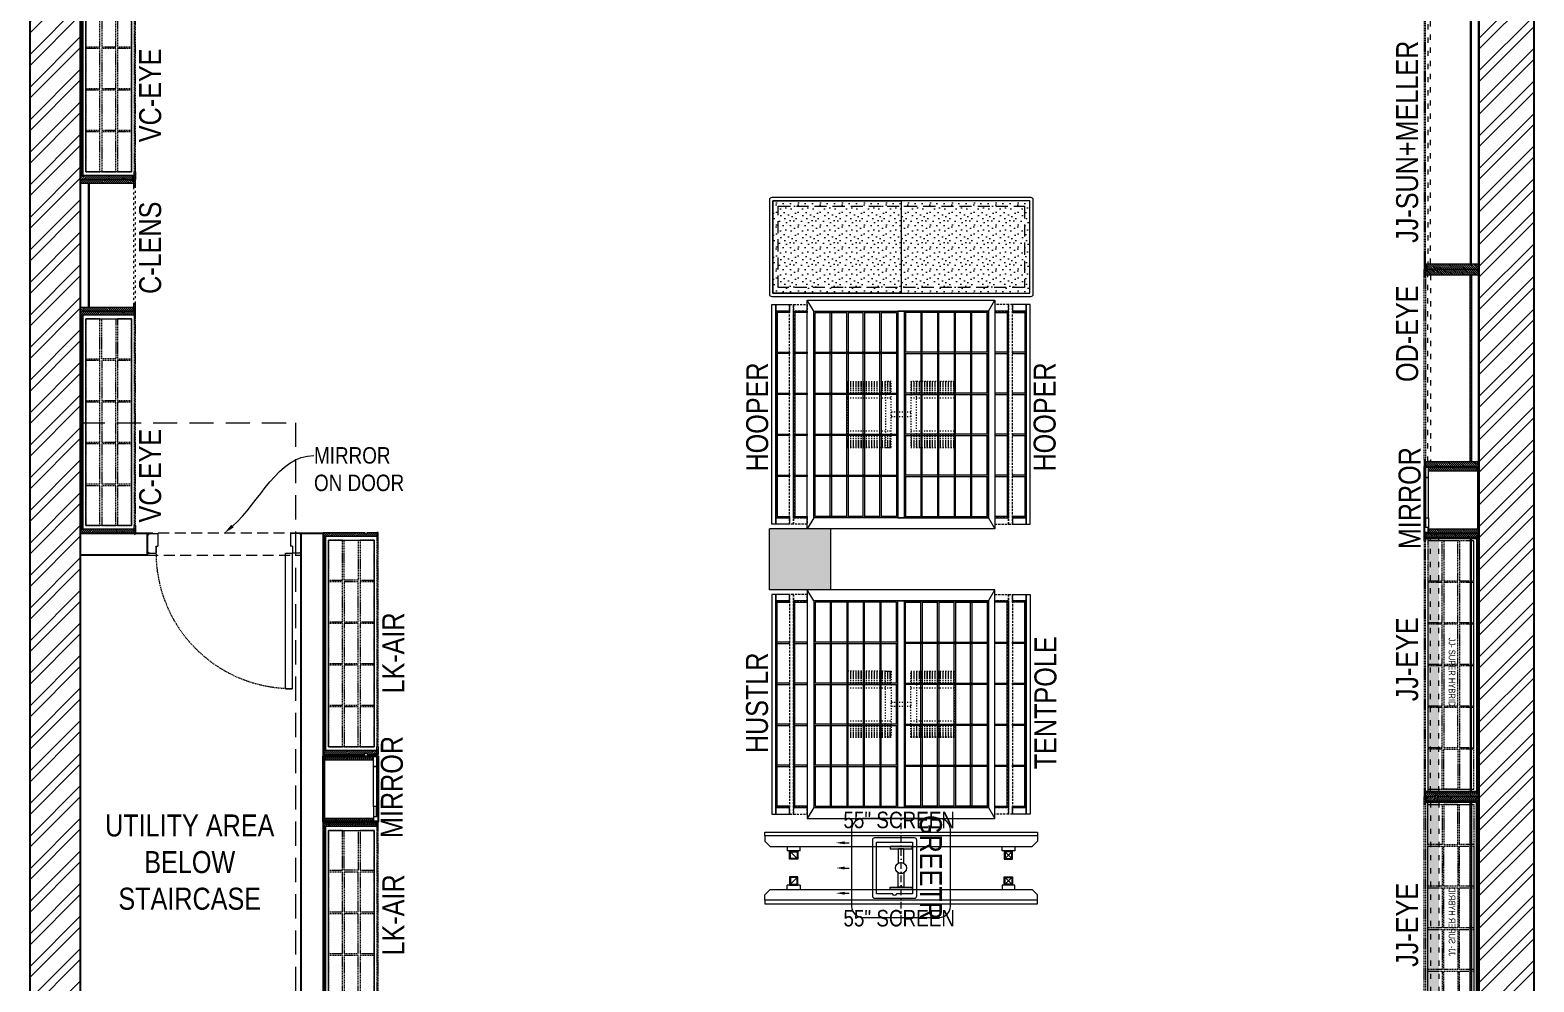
# Model space of a CAD drawing. Header units: millimetres. Extents: x 1837572 to 1844415, y 34323 to 47013.
# Drawn here: x 1837572 to 1844415, y 37049 to 41380 of the extents above; entities that cross this region are included whole.
import ezdxf
from ezdxf import colors
from ezdxf.entities.mleader import LeaderData, LeaderLine
from ezdxf.math import Vec2, Vec3

# ---------------------------------------------------------------- set-up
doc = ezdxf.new("R2010")
doc.units = ezdxf.units.MM
doc.header["$LTSCALE"] = 40
for name, pattern in [('a_p6_plan_L18$0$HIDDEN', [0.375, 0.25, -0.125]), ('ACAD_ISO03W100', [30, 12, -18]), ('DASHDOT2', [0.5, 0.25, -0.125, 0, -0.125]), ('HIDDEN2', [0.1875, 0.125, -0.0625])]:
    doc.linetypes.add(name, pattern=pattern)
for name, color, linetype, lineweight in [('A-COL', 243, 'Continuous', 9), ('beam', 90, 'Continuous', 9), ('column hatch', 5, 'Continuous', 0), ('HIDDEN LINE', 177, 'Continuous', 0), ('LENS-CURTAIN', 5, 'a_p6_plan_L18$0$HIDDEN', 9), ('LENS-DIM', 252, 'Continuous', 5), ('LENS-DOOR', 34, 'Continuous', 20), ('LENS-HATCH', 251, 'Continuous', 5), ('LENS-PARTITION', 21, 'Continuous', 25), ('LENS-TEXT', 31, 'Continuous', 5), ('LENS_TEXT', 31, 'Continuous', 5), ('LK-EQPMT', 3, 'Continuous', 18), ('LK-FF&E FLOOR', 1, 'Continuous', 9), ('LK-FF&E WALL', 1, 'Continuous', 9), ('LK-IT', 3, 'Continuous', 18), ('LN-ELEVATION-1', 81, 'Continuous', 13), ('LN-ELEVATION-2', 103, 'Continuous', 20), ('LN-ELEVATION-3', 125, 'a_p6_plan_L18$0$HIDDEN', 18), ('LN-ELEVATION-4', 145, 'Continuous', 13), ('LN-ELEVATION-5', 167, 'Continuous', 5), ('LN-HATCH', 251, 'Continuous', 0), ('PLANO-TXT', 252, 'Continuous', 5)]:
    doc.layers.add(name, color=color, linetype=linetype, lineweight=lineweight)
doc.layers.add('A-WALL', color=1, linetype='Continuous')
doc.styles.add('LK TXT', font='Gill Sans MT Condensed Regular.ttf')
doc.styles.get("Standard").update_dxf_attribs({"font": 'Gill Sans MT Condensed Regular.ttf', "height": 100})
pattern_1 = [(45, (4209746.0415, 1706864.74), (-4.4901280605, 4.4901280605), [])]
pattern_2 = [(45, (4210046.0415, 1706864.74), (-4.4901280605, 4.4901280605), [])]
pattern_3 = [(45, (7858558.917, 3503823.203), (-4.4901280605, 4.4901280605), [])]
pattern_4 = [(45, (3990327.2935, 1709214.6916), (-4.4901280605, 4.4901280605), [])]

# ---------------------------------------------------------------- blocks, each defined once
blk = doc.blocks.new('A$Cc8bc48d2')
at = {"layer": 'column hatch'}
h = blk.add_hatch(color=8, dxfattribs=at)
h.dxf.hatch_style = 1
h.paths.add_polyline_path([(-1586.1, -3694.7), (-1840.1, -3694.7), (-1840.1, -4213.7), (-1586.1, -4213.7)])
h.paths.add_polyline_path([(723.9, -24.7), (444.9, -24.7), (444.9, -303.7), (723.9, -303.7)])
h.paths.add_polyline_path([(622.9, 3973.3), (317.9, 3973.3), (317.9, 3668.3), (622.9, 3668.3)])
h.paths.add_polyline_path([(555.9, 7876.3), (289.9, 7876.3), (289.9, 7532.3), (555.9, 7532.3)])
h.paths.add_polyline_path([(-2269.1, 7876.3), (-2919.1, 7876.3), (-2919.1, 7416.3), (-2269.1, 7416.3)])
at = {"layer": 'LN-HATCH'}
h = blk.add_hatch(dxfattribs=at)
h.set_pattern_fill('ANSI32', color=256, scale=11, angle=180)
h.set_pattern_definition([(225, (-4564555.72, -36239.94), (74.087113, -74.087113), []), (225, (-4564605.11, -36239.94), (74.087113, -74.087113), [])])
h.paths.add_polyline_path([(289.9, 7876.3), (-2269.1, 7876.3), (-2269.1, 7646.3), (289.9, 7646.3)])
h.paths.add_polyline_path([(3923.9, 7876.3), (555.9, 7876.3), (555.9, 7646.3), (3673.9, 7646.3), (3673.9, -3944.7), (3723.9, -3944.7), (3723.9, -4213.7), (3923.9, -4213.7)])
h.paths.add_polyline_path([(-2689.1, 7416.3), (-2919.1, 7416.3), (-2919.1, -4213.7), (-2689.1, -4213.7)])
at = {"layer": 'A-COL'}
for p, q in [((444.9, -303.7), (444.9, -24.7)), ((723.9, -24.7), (444.9, -24.7)), ((723.9, -303.7), (723.9, -24.7)), ((723.9, -303.7), (444.9, -303.7))]:
    blk.add_line(p, q, dxfattribs=at)
at = {"layer": 'A-WALL'}
for p, q in [((-2919.1, -4213.7), (-2919.1, 7876.3)), ((3923.9, 7876.3), (3923.9, -4213.7)), ((3673.9, -3944.7), (3673.9, 7646.3)), ((3673.9, 7646.3), (3673.9, -3944.7)), ((-2689.1, -4213.7), (-2689.1, 7416.3))]:
    blk.add_line(p, q, dxfattribs=at)
at = {"layer": 'beam', "linetype": 'a_p6_plan_L18$0$HIDDEN', "lineweight": 5, "ltscale": 11}
blk.add_lwpolyline([(-2689.1, 457.3), (-1711.1, 457.3), (-1711.1, -3440.7), (-2689.1, -3440.7)], close=True, dxfattribs=at)
blk = doc.blocks.new('*U50')
at = {"layer": 'LENS-DOOR'}
for p, q in [((547488.6, 1778570.6), (547488.6, 1779188)), ((547517.7, 1779188), (547488.6, 1779188)), ((547517.7, 1779188), (547517.7, 1778570.6)), ((547447.3, 1778565.8), (547452.1, 1778565.8)), ((547447.3, 1778486.9), (547447.3, 1778565.8)), ((547452.1, 1778570.6), (547486.2, 1778570.6)), ((547452.1, 1778565.8), (547452.1, 1778570.6)), ((547486.2, 1778539), (547486.2, 1778570.6)), ((547517.7, 1778570.6), (547488.6, 1778570.6)), ((548142.4, 1778570.6), (548108.4, 1778570.6)), ((548108.4, 1778539), (548108.4, 1778570.6)), ((548142.4, 1778565.8), (548142.4, 1778570.6)), ((548147.3, 1778565.8), (548142.4, 1778565.8)), ((548147.3, 1778486.9), (548147.3, 1778565.8)), ((547486.2, 1778539), (547495.9, 1778539)), ((547495.9, 1778482.1), (547495.9, 1778539)), ((548098.7, 1778482.1), (548098.7, 1778539)), ((548108.4, 1778539), (548098.7, 1778539)), ((547447.3, 1778486.9), (547452.1, 1778486.9)), ((547452.1, 1778482.1), (547452.1, 1778486.9)), ((547452.1, 1778482.1), (547495.9, 1778482.1)), ((548142.4, 1778482.1), (548098.7, 1778482.1)), ((548142.4, 1778482.1), (548142.4, 1778486.9)), ((548147.3, 1778486.9), (548142.4, 1778486.9))]:
    blk.add_line(p, q, dxfattribs=at)
at = {"layer": 'LENS-DOOR', "color": 7, "linetype": 'HIDDEN2', "extrusion": (0, 0, -1)}
blk.add_ellipse((547488.6, 1778570.6), major_axis=(617.4, 0), ratio=1, start_param=-1.570791, end_param=0.051209, dxfattribs=at)
blk = doc.blocks.new('2 seater bench')
at = {"layer": 'LENS-HATCH', "lineweight": 0}
h = blk.add_hatch(dxfattribs=at)
h.set_pattern_fill('STIP1', color=177, scale=100, angle=270, pattern_type=2)
h.set_pattern_definition([(270, (6617251.08, -170421.61), (100, -2e-13), [0, -100]), (270, (6617235.08, -170433.61), (100, -2e-13), [0, -100]), (270, (6617211.08, -170428.61), (100, -2e-13), [0, -100]), (270, (6617188.08, -170463.61), (100, -2e-13), [0, -100]), (270, (6617224.08, -170460.61), (100, -2e-13), [0, -100]), (270, (6617248.08, -170487.61), (100, -2e-13), [0, -100]), (270, (6617255.08, -170452.61), (100, -2e-13), [0, -100]), (270, (6617214.08, -170494.61), (100, -2e-13), [0, -100]), (270, (6617182.08, -170489.61), (100, -2e-13), [0, -100]), (270, (6617167.08, -170415.61), (100, -2e-13), [0, -100]), (270, (6617187.08, -170433.61), (100, -2e-13), [0, -100]), (270, (6617168.08, -170447.61), (100, -2e-13), [0, -100]), (270, (6617232.08, -170508.61), (100, -2e-13), [0, -100]), (270, (6617207.08, -170476.61), (100, -2e-13), [0, -100]), (270, (6617240.08, -170468.61), (100, -2e-13), [0, -100]), (270, (6617231.08, -170485.61), (100, -2e-13), [0, -100]), (270, (6617204.08, -170449.61), (100, -2e-13), [0, -100]), (270, (6617258.08, -170477.61), (100, -2e-13), [0, -100]), (270, (6617199.08, -170508.61), (100, -2e-13), [0, -100]), (270, (6617169.08, -170505.61), (100, -2e-13), [0, -100])])
h.paths.add_polyline_path([(585, 210), (0, 210), (0, -210), (585, -210)])
h.paths.add_polyline_path([(0, 245), (0, -210)])
h.paths.add_polyline_path([(-585, 210), (0, 210), (0, -210), (-585, -210)])
at = {"layer": 'LN-ELEVATION-2', "ltscale": 0.5}
for points in [[(-585, 210), (0, 210), (0, -210), (-585, -210)], [(585, 210), (0, 210), (0, -210), (585, -210)]]:
    blk.add_lwpolyline(points, close=True, dxfattribs=at)
at = {"layer": 'LN-ELEVATION-5', "ltscale": 0.5}
blk.add_lwpolyline([(590, 225), (-590, 225, 0.414214), (-600, 215), (-600, -215, 0.414214), (-590, -225), (590, -225, 0.414214), (600, -215), (600, 215, 0.414214)], format="xyb", close=True, dxfattribs=at)
blk.add_lwpolyline([(585, 210), (-585, 210), (-585, -210), (585, -210)], close=True, dxfattribs=at)
at = {"layer": 'LN-ELEVATION-5', "linetype": 'HIDDEN2', "ltscale": 11}
blk.add_lwpolyline([(-560, 185), (560, 185), (560, -185), (-560, -185)], close=True, dxfattribs=at)
blk = doc.blocks.new('JJ 1200')
at = {"layer": 'LN-HATCH', "ltscale": 0.5}
h = blk.add_hatch(dxfattribs=at)
h.set_pattern_fill('ANSI31', color=256, scale=2)
h.set_pattern_definition([(45, (4097187.331, 1708800.267), (-4.4901280605, 4.4901280605), [])])
h.paths.add_polyline_path([(792.1, 220), (792.1, 30), (786.1, 30), (786.1, 20), (792.1, 20), (792.1, -24), (767.1, -24), (767.1, 220)])
h.paths.add_polyline_path([(-382.9, 180), (767.1, 180), (767.1, 186), (-382.9, 186)])
h.paths.add_polyline_path([(757.1, -24), (757.1, -30), (792.1, -30), (792.1, -24)])
h.paths.add_polyline_path([(-407.9, 220), (-407.9, 30), (-401.9, 30), (-401.9, 20), (-407.9, 20), (-407.9, -24), (-382.9, -24), (-382.9, 220)])
h.paths.add_polyline_path([(-372.9, -24), (-372.9, -30), (-407.9, -30), (-407.9, -24)])
at = {"layer": 'LN-ELEVATION-1', "ltscale": 0.5}
for points in [[(-407.9, 220), (-407.9, 30), (-401.9, 30), (-401.9, 20), (-407.9, 20), (-407.9, -24), (-382.9, -24), (-382.9, 220)], [(792.1, 220), (792.1, 30), (786.1, 30), (786.1, 20), (792.1, 20), (792.1, -24), (767.1, -24), (767.1, 220)], [(-382.9, 180), (767.1, 180), (767.1, 186), (-382.9, 186)], [(-372.9, -24), (-372.9, -30), (-407.9, -30), (-407.9, -24)], [(757.1, -24), (757.1, -30), (792.1, -30), (792.1, -24)]]:
    blk.add_lwpolyline(points, close=True, dxfattribs=at)
at = {"layer": 'LN-ELEVATION-3', "ltscale": 0.5}
for p, q in [((767.1, 220), (-382.9, 220)), ((757.1, -24), (-372.9, -24)), ((-372.9, -30), (757.1, -30))]:
    blk.add_line(p, q, dxfattribs=at)
at = {"layer": 'LN-ELEVATION-4', "linetype": 'ACAD_ISO03W100', "ltscale": 0.05}
blk.add_lwpolyline([(767.1, 0), (-382.9, 0), (-382.9, -12), (767.1, -12)], close=True, dxfattribs=at)
blk = doc.blocks.new('JJ SUPERHYBRID 1200')
at = {"layer": 'LN-ELEVATION-5'}
h = blk.add_hatch(color=177, dxfattribs=at)
h.dxf.hatch_style = 1
h.paths.add_polyline_path([(1182, 68), (32, 68), (32, 18), (1182, 18)])
at = {"layer": 'LN-HATCH', "ltscale": 0.5}
h = blk.add_hatch(dxfattribs=at)
h.set_pattern_fill('ANSI31', color=256, scale=2)
h.set_pattern_definition([(45, (4097602.2716, 1708830.267), (-4.4901280605, 4.4901280605), [])])
h.paths.add_polyline_path([(1207, 250), (1207, 60), (1201, 60), (1201, 50), (1207, 50), (1207, 6), (1182, 6), (1182, 250)])
h.paths.add_polyline_path([(32, 210), (1182, 210), (1182, 216), (32, 216)])
h.paths.add_polyline_path([(1172, 6), (1172, 0), (1207, 0), (1207, 6)])
h.paths.add_polyline_path([(7, 250), (7, 60), (13, 60), (13, 50), (7, 50), (7, 6), (32, 6), (32, 250)])
h.paths.add_polyline_path([(42, 6), (42, 0), (7, 0), (7, 6)])
at = {"layer": 'LN-ELEVATION-1', "ltscale": 0.5}
for points in [[(7, 250), (7, 60), (13, 60), (13, 50), (7, 50), (7, 6), (25, 6), (25, 250)], [(7, 250), (7, 60), (13, 60), (13, 50), (7, 50), (7, 6), (32, 6), (32, 250)], [(25, 238), (1189, 238), (1189, 244), (25, 244)], [(32, 210), (1182, 210), (1182, 216), (32, 216)], [(1207, 250), (1207, 60), (1201, 60), (1201, 50), (1207, 50), (1207, 6), (1182, 6), (1182, 250)], [(1207, 250), (1207, 60), (1201, 60), (1201, 50), (1207, 50), (1207, 6), (1189, 6), (1189, 250)], [(42, 6), (42, 0), (7, 0), (7, 6)], [(42, 6), (42, 0), (7, 0), (7, 6)], [(1172, 6), (1172, 0), (1207, 0), (1207, 6)], [(1172, 6), (1172, 0), (1207, 0), (1207, 6)]]:
    blk.add_lwpolyline(points, close=True, dxfattribs=at)
at = {"layer": 'LN-ELEVATION-3', "ltscale": 0.5}
for p, q in [((1189, 250), (25, 250)), ((1182, 250), (32, 250)), ((1172, 6), (42, 6)), ((1172, 6), (42, 6)), ((42, 0), (1172, 0)), ((42, 0), (1172, 0))]:
    blk.add_line(p, q, dxfattribs=at)
blk.add_lwpolyline([(1172, 226), (42, 226), (42, 18), (1172, 18)], close=True, dxfattribs=at)
at = {"layer": 'LN-ELEVATION-3', "ltscale": 0.5, "transparency": 33554526}
for points in [[(223.7, 226), (42, 226), (42, 162), (223.7, 162)], [(413.3, 226), (231.7, 226), (231.7, 162), (413.3, 162)], [(603, 226), (421.3, 226), (421.3, 162), (603, 162)], [(792.7, 226), (611, 226), (611, 162), (792.7, 162)], [(982.3, 226), (800.7, 226), (800.7, 162), (982.3, 162)], [(1172, 226), (990.3, 226), (990.3, 162), (1172, 162)], [(223.7, 154), (42, 154), (42, 90), (223.7, 90)], [(413.3, 154), (231.7, 154), (231.7, 90), (413.3, 90)], [(603, 154), (421.3, 154), (421.3, 90), (603, 90)], [(792.7, 154), (611, 154), (611, 90), (792.7, 90)], [(982.3, 154), (800.7, 154), (800.7, 90), (982.3, 90)], [(1172, 90), (990.3, 90), (990.3, 154), (1172, 154)], [(223.7, 82), (42, 82), (42, 18), (223.7, 18)], [(413.3, 82), (231.7, 82), (231.7, 18), (413.3, 18)], [(603, 82), (421.3, 82), (421.3, 18), (603, 18)], [(792.7, 82), (611, 82), (611, 18), (792.7, 18)], [(982.3, 82), (800.7, 82), (800.7, 18), (982.3, 18)], [(1172, 82), (990.3, 82), (990.3, 18), (1172, 18)]]:
    blk.add_lwpolyline(points, close=True, dxfattribs=at)
at = {"layer": 'LN-ELEVATION-4', "linetype": 'ACAD_ISO03W100', "ltscale": 0.05}
for points in [[(1182, 68), (32, 68), (32, 18), (1182, 18)], [(1182, 30), (32, 30), (32, 18), (1182, 18)]]:
    blk.add_lwpolyline(points, close=True, dxfattribs=at)
at = {"layer": 'LK-FF&E WALL', "ltscale": 0.5, "insert": (482.5, 142.3), "char_height": 30, "attachment_point": 1}
blk.add_mtext_dynamic_manual_height_columns('\\pt120;JJ- SUPER HYBRID', width=526.835, gutter_width=500, heights=[0], dxfattribs=at)
blk = doc.blocks.new('MIRROR')
at = {"layer": 'LN-HATCH', "ltscale": 0.5}
h = blk.add_hatch(dxfattribs=at)
h.set_pattern_fill('ANSI31', color=256, scale=2)
h.set_pattern_definition([(45, (4060433.7416, 1708720.787), (-4.4901280605, 4.4901280605), [])])
h.paths.add_polyline_path([(212.9, 101.3), (230.9, 101.3), (230.9, -127.7), (212.9, -127.7)])
h.paths.add_polyline_path([(230.9, 95.3), (494.9, 95.3), (494.9, 101.3), (230.9, 101.3)])
h.paths.add_polyline_path([(512.9, 101.3), (494.9, 101.3), (494.9, -127.7), (512.9, -127.7)])
at = {"layer": 'Defpoints'}
blk.add_lwpolyline([(512.9, 101.3), (212.9, 101.3), (212.9, -148.7), (512.9, -148.7)], close=True, dxfattribs=at)
at = {"layer": 'LN-ELEVATION-1'}
for points in [[(212.9, 101.3), (230.9, 101.3), (230.9, -127.7), (212.9, -127.7)], [(230.9, 95.3), (494.9, 95.3), (494.9, 101.3), (230.9, 101.3)], [(512.9, 101.3), (494.9, 101.3), (494.9, -127.7), (512.9, -127.7)], [(259.9, -141.7), (259.9, -127.7), (214.9, -127.7), (214.9, -148.7), (223.9, -148.7), (223.9, -147.2), (216.4, -147.2), (216.4, -141.7)], [(442.9, -141.7), (442.9, -127.7), (487.9, -127.7), (487.9, -148.7), (478.9, -148.7), (478.9, -147.2), (486.4, -147.2), (486.4, -141.7)], [(504.9, -148.7), (504.9, -147.2), (509.4, -147.2), (509.4, -129.2), (487.9, -129.2), (487.9, -127.7), (510.9, -127.7), (510.9, -148.7)]]:
    blk.add_lwpolyline(points, close=True, dxfattribs=at)
at = {"layer": 'LN-ELEVATION-2'}
blk.add_lwpolyline([(259.9, -141.7), (442.9, -141.7), (442.9, -127.7), (259.9, -127.7)], close=True, dxfattribs=at)
at = {"layer": 'LN-ELEVATION-2', "color": 4, "lineweight": 0}
blk.add_lwpolyline([(216.4, -141.7), (486.4, -141.7), (486.4, -147.2), (216.4, -147.2)], close=True, dxfattribs=at)
at = {"layer": 'LN-ELEVATION-4', "ltscale": 0.5}
blk.add_line((478.9, -148.7), (223.9, -148.7), dxfattribs=at)
blk = doc.blocks.new('Euro center Mirror + IPAD')
at = {"layer": 'LN-ELEVATION-4', "linetype": 'ACAD_ISO03W100', "ltscale": 0.01}
blk.add_lwpolyline([(0, 47.3), (0, -41.5), (-20, -41.5), (-20, 47.3)], close=True, dxfattribs=at)
at = {"layer": 'LN-ELEVATION-5', "linetype": 'ACAD_ISO03W100', "ltscale": 0.01}
for p, q in [((-159.9, 246.9), (-159.9, 47.3)), ((-159.7, 246.9), (-159.7, 47.3)), ((-159.4, 246.9), (-159.4, 47.3)), ((-159, 246.9), (-159, 47.3)), ((-158.5, 246.9), (-158.5, 47.3)), ((-157.9, 246.9), (-157.9, 47.3)), ((-157.1, 246.9), (-157.1, 47.3)), ((-156.1, 246.9), (-156.1, 47.3)), ((-154.1, 246.9), (-154.1, 47.3)), ((-151.1, 246.9), (-151.1, 47.3)), ((-146.1, 246.9), (-146.1, 47.3)), ((-141.1, 246.9), (-141.1, 47.3)), ((-135.1, 246.9), (-135.1, 47.3)), ((-128.1, 246.9), (-128.1, 47.3)), ((-120.1, 246.9), (-120.1, 47.3)), ((-111.1, 246.9), (-111.1, 47.3)), ((-102.1, 246.9), (-102.1, 47.3)), ((-85, 246.9), (-85, 47.3)), ((65, 246.9), (65, 47.3)), ((82.1, 246.9), (82.1, 47.3)), ((91.1, 246.9), (91.1, 47.3)), ((100.1, 246.9), (100.1, 47.3)), ((108.1, 246.9), (108.1, 47.3)), ((115.1, 246.9), (115.1, 47.3)), ((121.1, 246.9), (121.1, 47.3)), ((126.1, 246.9), (126.1, 47.3)), ((131.1, 246.9), (131.1, 47.3)), ((134.1, 246.9), (134.1, 47.3)), ((136.1, 246.9), (136.1, 47.3)), ((137.1, 246.9), (137.1, 47.3)), ((137.9, 246.9), (137.9, 47.3)), ((138.5, 246.9), (138.5, 47.3)), ((139, 246.9), (139, 47.3)), ((139.4, 246.9), (139.4, 47.3)), ((139.7, 246.9), (139.7, 47.3)), ((139.9, 246.9), (139.9, 47.3)), ((-159.9, -41.5), (-159.9, -241.1)), ((-159.7, -41.5), (-159.7, -241.1)), ((-159.4, -41.5), (-159.4, -241.1)), ((-159, -41.5), (-159, -241.1)), ((-158.5, -41.5), (-158.5, -241.1)), ((-157.9, -41.5), (-157.9, -241.1)), ((-157.1, -41.5), (-157.1, -241.1)), ((-156.1, -41.5), (-156.1, -241.1)), ((-154.1, -41.5), (-154.1, -241.1)), ((-151.1, -41.5), (-151.1, -241.1)), ((-146.1, -41.5), (-146.1, -241.1)), ((-141.1, -41.5), (-141.1, -241.1)), ((-135.1, -41.5), (-135.1, -241.1)), ((-128.1, -41.5), (-128.1, -241.1)), ((-120.1, -41.5), (-120.1, -241.1)), ((-111.1, -41.5), (-111.1, -241.1)), ((-102.1, -41.5), (-102.1, -241.1)), ((-85, -41.5), (-85, -241.1)), ((65, -41.5), (65, -241.1)), ((82.1, -41.5), (82.1, -241.1)), ((91.1, -41.5), (91.1, -241.1)), ((100.1, -41.5), (100.1, -241.1)), ((108.1, -41.5), (108.1, -241.1)), ((115.1, -41.5), (115.1, -241.1)), ((121.1, -41.5), (121.1, -241.1)), ((126.1, -41.5), (126.1, -241.1)), ((131.1, -41.5), (131.1, -241.1)), ((134.1, -41.5), (134.1, -241.1)), ((136.1, -41.5), (136.1, -241.1)), ((137.1, -41.5), (137.1, -241.1)), ((137.9, -41.5), (137.9, -241.1)), ((138.5, -41.5), (138.5, -241.1)), ((139, -41.5), (139, -241.1)), ((139.4, -41.5), (139.4, -241.1)), ((139.7, -41.5), (139.7, -241.1)), ((139.9, -41.5), (139.9, -241.1))]:
    blk.add_line(p, q, dxfattribs=at)
for points in [[(140, 73), (140, 246.9), (-160, 246.9), (-160, 73)], [(140, -67.1), (140, -241.1), (-160, -241.1), (-160, -67.1)]]:
    blk.add_lwpolyline(points, dxfattribs=at)
for points in [[(140, 73), (140, 47.3), (-160, 47.3), (-160, 73)], [(140, -41.5), (140, -67.1), (-160, -67.1), (-160, -41.5)]]:
    blk.add_lwpolyline(points, close=True, dxfattribs=at)
blk = doc.blocks.new('EURO 1040 x 1175')
at = {"layer": 'LN-ELEVATION-1'}
for points in [[(-470, -327.4), (470, -327.4), (470, 467.6), (-470, 467.6)], [(-470, 85.1), (470, 85.1), (470, 467.6), (-470, 467.6)], [(-283.2, 85.1), (-277.2, 85.1), (-277.2, 467.6), (-283.2, 467.6)], [(-96.4, 85.1), (-90.4, 85.1), (-90.4, 467.6), (-96.4, 467.6)], [(90.4, 85.1), (96.4, 85.1), (96.4, 467.6), (90.4, 467.6)], [(277.2, 85.1), (283.2, 85.1), (283.2, 467.6), (277.2, 467.6)], [(-470, 386.6), (-283.2, 386.6), (-283.2, 392.6), (-470, 392.6)], [(-277.2, 386.6), (-96.4, 386.6), (-96.4, 392.6), (-277.2, 392.6)], [(-90.4, 386.6), (90.4, 386.6), (90.4, 392.6), (-90.4, 392.6)], [(96.4, 386.6), (277.2, 386.6), (277.2, 392.6), (96.4, 392.6)], [(283.2, 386.6), (470, 386.6), (470, 392.6), (283.2, 392.6)], [(-470, 311.2), (-283.2, 311.2), (-283.2, 317.2), (-470, 317.2)], [(-277.2, 311.2), (-96.4, 311.2), (-96.4, 317.2), (-277.2, 317.2)], [(-90.4, 311.2), (90.4, 311.2), (90.4, 317.2), (-90.4, 317.2)], [(96.4, 311.2), (277.2, 311.2), (277.2, 317.2), (96.4, 317.2)], [(283.2, 311.2), (470, 311.2), (470, 317.2), (283.2, 317.2)], [(-470, 235.8), (-283.2, 235.8), (-283.2, 241.8), (-470, 241.8)], [(-277.2, 235.8), (-96.4, 235.8), (-96.4, 241.8), (-277.2, 241.8)], [(-90.4, 235.8), (90.4, 235.8), (90.4, 241.8), (-90.4, 241.8)], [(96.4, 235.8), (277.2, 235.8), (277.2, 241.8), (96.4, 241.8)], [(283.2, 235.8), (470, 235.8), (470, 241.8), (283.2, 241.8)], [(-470, 160.4), (-283.2, 160.4), (-283.2, 166.4), (-470, 166.4)], [(-277.2, 160.4), (-96.4, 160.4), (-96.4, 166.4), (-277.2, 166.4)], [(-90.4, 160.4), (90.4, 160.4), (90.4, 166.4), (-90.4, 166.4)], [(96.4, 160.4), (277.2, 160.4), (277.2, 166.4), (96.4, 166.4)], [(283.2, 160.4), (470, 160.4), (470, 166.4), (283.2, 166.4)], [(-470, 85.1), (470, 85.1), (470, 55.1), (-470, 55.1)], [(-470, 55.1), (470, 55.1), (470, -327.4), (-470, -327.4)], [(-283.2, 55.1), (-277.2, 55.1), (-277.2, -327.4), (-283.2, -327.4)], [(-96.4, 55.1), (-90.4, 55.1), (-90.4, -327.4), (-96.4, -327.4)], [(90.4, 55.1), (96.4, 55.1), (96.4, -327.4), (90.4, -327.4)], [(277.2, 55.1), (283.2, 55.1), (283.2, -327.4), (277.2, -327.4)], [(-470, -20.3), (-283.2, -20.3), (-283.2, -26.3), (-470, -26.3)], [(-277.2, -20.3), (-96.4, -20.3), (-96.4, -26.3), (-277.2, -26.3)], [(-90.4, -20.3), (90.4, -20.3), (90.4, -26.3), (-90.4, -26.3)], [(96.4, -20.3), (277.2, -20.3), (277.2, -26.3), (96.4, -26.3)], [(283.2, -20.3), (470, -20.3), (470, -26.3), (283.2, -26.3)], [(-470, -95.7), (-283.2, -95.7), (-283.2, -101.7), (-470, -101.7)], [(-277.2, -95.7), (-96.4, -95.7), (-96.4, -101.7), (-277.2, -101.7)], [(-90.4, -95.7), (90.4, -95.7), (90.4, -101.7), (-90.4, -101.7)], [(96.4, -95.7), (277.2, -95.7), (277.2, -101.7), (96.4, -101.7)], [(283.2, -95.7), (470, -95.7), (470, -101.7), (283.2, -101.7)], [(-470, -171.1), (-283.2, -171.1), (-283.2, -177.1), (-470, -177.1)], [(-277.2, -171.1), (-96.4, -171.1), (-96.4, -177.1), (-277.2, -177.1)], [(-90.4, -171.1), (90.4, -171.1), (90.4, -177.1), (-90.4, -177.1)], [(96.4, -171.1), (277.2, -171.1), (277.2, -177.1), (96.4, -177.1)], [(283.2, -171.1), (470, -171.1), (470, -177.1), (283.2, -177.1)], [(-470, -246.4), (-283.2, -246.4), (-283.2, -252.4), (-470, -252.4)], [(-277.2, -246.4), (-96.4, -246.4), (-96.4, -252.4), (-277.2, -252.4)], [(-90.4, -246.4), (90.4, -246.4), (90.4, -252.4), (-90.4, -252.4)], [(96.4, -246.4), (277.2, -246.4), (277.2, -252.4), (96.4, -252.4)], [(283.2, -246.4), (470, -246.4), (470, -252.4), (283.2, -252.4)]]:
    blk.add_lwpolyline(points, close=True, dxfattribs=at)
for points in [[(-283.2, 461.6), (-464, 461.6), (-464, 317.2)], [(-96.4, 461.6), (-277.2, 461.6)], [(90.4, 461.6), (-90.4, 461.6)], [(277.2, 461.6), (96.4, 461.6)], [(464, 317.2), (464, 461.6), (283.2, 461.6)], [(-464, 311.2), (-464, 241.8)], [(464, 241.8), (464, 311.2)], [(-464, 235.8), (-464, 166.4)], [(464, 166.4), (464, 235.8)], [(-464, 160.4), (-464, 91.1), (-283.2, 91.1)], [(283.2, 91.1), (464, 91.1), (464, 160.4)], [(-277.2, 91.1), (-96.4, 91.1)], [(-90.4, 91.1), (90.4, 91.1)], [(96.4, 91.1), (277.2, 91.1)], [(-464, -20.3), (-464, 49.1), (-283.2, 49.1)], [(-277.2, 49.1), (-96.4, 49.1)], [(-90.4, 49.1), (90.4, 49.1)], [(96.4, 49.1), (277.2, 49.1)], [(283.2, 49.1), (464, 49.1), (464, -20.3)], [(-464, -95.7), (-464, -26.3)], [(464, -26.3), (464, -95.7)], [(-464, -171.1), (-464, -101.7)], [(464, -101.7), (464, -171.1)], [(-283.2, -321.4), (-464, -321.4), (-464, -177.1)], [(464, -177.1), (464, -321.4), (283.2, -321.4)], [(-96.4, -321.4), (-277.2, -321.4)], [(90.4, -321.4), (-90.4, -321.4)], [(277.2, -321.4), (96.4, -321.4)]]:
    blk.add_lwpolyline(points, dxfattribs=at)
at = {"layer": 'LN-ELEVATION-2'}
blk.add_lwpolyline([(-520, -357.4), (520, -357.4), (520, 497.6), (-520, 497.6)], close=True, dxfattribs=at)
for points in [[(-470, 467.6), (-520, 497.6)], [(470, 467.6), (520, 497.6)], [(-470, -327.4), (-520, -357.4)], [(470, -327.4), (520, -357.4)]]:
    blk.add_lwpolyline(points, dxfattribs=at)
at = {"layer": 'LN-ELEVATION-3'}
for points in [[(-500, 559.6), (500, 559.6), (500, 577.6), (-500, 577.6)], [(-500, 497.6), (-470, 497.6), (-470, 559.6), (-500, 559.6)], [(470, 497.6), (500, 497.6), (500, 559.6), (470, 559.6)], [(-500, -357.4), (-470, -357.4), (-470, -419.4), (-500, -419.4)], [(470, -357.4), (500, -357.4), (500, -419.4), (470, -419.4)], [(-500, -419.4), (500, -419.4), (500, -437.4), (-500, -437.4)]]:
    blk.add_lwpolyline(points, close=True, dxfattribs=at)
at = {"layer": 'LN-ELEVATION-4'}
for points in [[(-500, 639.6), (500, 639.6), (500, 657.6), (-500, 657.6)], [(-500, 577.6), (-470, 577.6), (-470, 639.6), (-500, 639.6)], [(470, 577.6), (500, 577.6), (500, 639.6), (470, 639.6)], [(-470, 497.6), (-464, 497.6), (-464, 559.6), (-470, 559.6)], [(-464, 553.6), (-283.2, 553.6), (-283.2, 559.6), (-464, 559.6)], [(-283.2, 497.6), (-277.2, 497.6), (-277.2, 559.6), (-283.2, 559.6)], [(-277.2, 553.6), (-96.4, 553.6), (-96.4, 559.6), (-277.2, 559.6)], [(-96.4, 497.6), (-90.4, 497.6), (-90.4, 559.6), (-96.4, 559.6)], [(-90.4, 553.6), (90.4, 553.6), (90.4, 559.6), (-90.4, 559.6)], [(90.4, 497.6), (96.4, 497.6), (96.4, 559.6), (90.4, 559.6)], [(96.4, 553.6), (277.2, 553.6), (277.2, 559.6), (96.4, 559.6)], [(277.2, 497.6), (283.2, 497.6), (283.2, 559.6), (277.2, 559.6)], [(283.2, 553.6), (464, 553.6), (464, 559.6), (283.2, 559.6)], [(464, 497.6), (470, 497.6), (470, 559.6), (464, 559.6)], [(-470, -357.4), (-464, -357.4), (-464, -419.4), (-470, -419.4)], [(-283.2, -357.4), (-277.2, -357.4), (-277.2, -419.4), (-283.2, -419.4)], [(-96.4, -357.4), (-90.4, -357.4), (-90.4, -419.4), (-96.4, -419.4)], [(90.4, -357.4), (96.4, -357.4), (96.4, -419.4), (90.4, -419.4)], [(277.2, -357.4), (283.2, -357.4), (283.2, -419.4), (277.2, -419.4)], [(464, -357.4), (470, -357.4), (470, -419.4), (464, -419.4)], [(-500, -437.4), (-470, -437.4), (-470, -499.4), (-500, -499.4)], [(-464, -413.4), (-283.2, -413.4), (-283.2, -419.4), (-464, -419.4)], [(-277.2, -413.4), (-96.4, -413.4), (-96.4, -419.4), (-277.2, -419.4)], [(-90.4, -413.4), (90.4, -413.4), (90.4, -419.4), (-90.4, -419.4)], [(96.4, -413.4), (277.2, -413.4), (277.2, -419.4), (96.4, -419.4)], [(283.2, -413.4), (464, -413.4), (464, -419.4), (283.2, -419.4)], [(470, -437.4), (500, -437.4), (500, -499.4), (470, -499.4)], [(-500, -499.4), (500, -499.4), (500, -517.4), (-500, -517.4)]]:
    blk.add_lwpolyline(points, close=True, dxfattribs=at)
at = {"layer": 'LN-ELEVATION-5'}
for points in [[(-470, 577.6), (-464, 577.6), (-464, 639.6), (-470, 639.6)], [(-464, 633.6), (-283.2, 633.6), (-283.2, 639.6), (-464, 639.6)], [(-283.2, 577.6), (-277.2, 577.6), (-277.2, 639.6), (-283.2, 639.6)], [(-277.2, 633.6), (-96.4, 633.6), (-96.4, 639.6), (-277.2, 639.6)], [(-96.4, 577.6), (-90.4, 577.6), (-90.4, 639.6), (-96.4, 639.6)], [(-90.4, 633.6), (90.4, 633.6), (90.4, 639.6), (-90.4, 639.6)], [(90.4, 577.6), (96.4, 577.6), (96.4, 639.6), (90.4, 639.6)], [(96.4, 633.6), (277.2, 633.6), (277.2, 639.6), (96.4, 639.6)], [(277.2, 577.6), (283.2, 577.6), (283.2, 639.6), (277.2, 639.6)], [(283.2, 633.6), (464, 633.6), (464, 639.6), (283.2, 639.6)], [(464, 577.6), (470, 577.6), (470, 639.6), (464, 639.6)], [(-470, -437.4), (-464, -437.4), (-464, -499.4), (-470, -499.4)], [(-283.2, -437.4), (-277.2, -437.4), (-277.2, -499.4), (-283.2, -499.4)], [(-96.4, -437.4), (-90.4, -437.4), (-90.4, -499.4), (-96.4, -499.4)], [(90.4, -437.4), (96.4, -437.4), (96.4, -499.4), (90.4, -499.4)], [(277.2, -437.4), (283.2, -437.4), (283.2, -499.4), (277.2, -499.4)], [(464, -437.4), (470, -437.4), (470, -499.4), (464, -499.4)], [(-464, -493.4), (-283.2, -493.4), (-283.2, -499.4), (-464, -499.4)], [(-277.2, -493.4), (-96.4, -493.4), (-96.4, -499.4), (-277.2, -499.4)], [(-90.4, -493.4), (90.4, -493.4), (90.4, -499.4), (-90.4, -499.4)], [(96.4, -493.4), (277.2, -493.4), (277.2, -499.4), (96.4, -499.4)], [(283.2, -493.4), (464, -493.4), (464, -499.4), (283.2, -499.4)]]:
    blk.add_lwpolyline(points, close=True, dxfattribs=at)
at = {"layer": 'LENS-DIM'}
blk.add_blockref('Euro center Mirror + IPAD', (10, 67.1), dxfattribs=at)
blk = doc.blocks.new('GREETR 450x450')
at = {"layer": 'LN-ELEVATION-1', "linetype": 'ByBlock', "lineweight": -2}
for p, q in [((481.3, 339.7), (461, 339.7)), ((481.3, 225), (461, 225)), ((481.3, 110.3), (461, 110.3))]:
    blk.add_line(p, q, dxfattribs=at)
at = {"layer": 'LN-ELEVATION-1'}
for points in [[(355.5, 98.3), (355.5, 352.3, 0.414214), (345.5, 362.3), (163.5, 362.3, 0.414214), (153.5, 352.3), (153.5, 98.3, 0.414214), (163.5, 88.3), (345.5, 88.3, 0.414214)], [(264, 342.8), (336.5, 342.8), (336.5, 107.8), (172.5, 107.8), (172.5, 342.8), (245, 342.8, 0.327538), (246.9, 344.2, -0.733799), (262.1, 344.2, 0.327538)]]:
    blk.add_lwpolyline(points, format="xyb", close=True, dxfattribs=at)
at = {"layer": 'LN-ELEVATION-1', "linetype": 'ByBlock', "lineweight": -2}
for points in [[(481.3, 346.4), (481.3, 333.1), (521.3, 339.7)], [(481.3, 231.7), (481.3, 218.3), (521.3, 225)], [(481.3, 116.9), (481.3, 103.6), (521.3, 110.3)]]:
    blk.add_solid(points, dxfattribs=at)
at = {"layer": 'LN-ELEVATION-2'}
blk.add_lwpolyline([(50, 0), (400, 0, 0.414214), (450, 50), (450, 400, 0.414214), (400, 450), (50, 450, 0.414214), (0, 400), (0, 50, 0.414214)], format="xyb", close=True, dxfattribs=at)
blk = doc.blocks.new('55INCH')
at = {"layer": 'LK-EQPMT', "ltscale": 12}
for p, q in [((2111558.8, 1135690.5), (2111583.2, 1135690.5)), ((2111583.2, 1135690.5), (2111607.7, 1135666)), ((2111607.7, 1134473.9), (2111607.7, 1135666)), ((2111607.7, 1135587.9), (2111627.2, 1135587.9)), ((2111627.2, 1135529.3), (2111607.7, 1135529.3)), ((2111627.2, 1135587.9), (2111627.2, 1135529.3)), ((2111627.2, 1134610.6), (2111607.7, 1134610.6)), ((2111627.2, 1134610.6), (2111627.2, 1134552)), ((2111607.7, 1134552), (2111627.2, 1134552)), ((2111558.8, 1134449.5), (2111583.2, 1134449.5)), ((2111583.2, 1134449.5), (2111607.7, 1134473.9))]:
    blk.add_line(p, q, dxfattribs=at)
at = {"layer": 'LK-EQPMT'}
for p, q in [((2111661.6, 1135543.3), (2111631, 1135573.9)), ((2111661.6, 1135573.9), (2111631, 1135543.3)), ((2111661.6, 1134597.1), (2111631, 1134566.5))]:
    blk.add_line(p, q, dxfattribs=at)
at = {"layer": 'LK-EQPMT', "ltscale": 12}
blk.add_lwpolyline([(2111542.6, 1135690.5), (2111558.8, 1135690.5), (2111558.8, 1134449.5), (2111542.6, 1134449.5)], close=True, dxfattribs=at)
at = {"layer": 'LK-EQPMT'}
for points in [[(2111627.2, 1135577.7), (2111627.2, 1135539.5), (2111665.4, 1135539.5), (2111665.4, 1135577.7)], [(2111631, 1135573.9), (2111631, 1135543.3), (2111661.6, 1135543.3), (2111661.6, 1135573.9)], [(2111627.2, 1134562.7), (2111627.2, 1134600.9), (2111665.4, 1134600.9), (2111665.4, 1134562.7)], [(2111631, 1134566.5), (2111631, 1134597.1), (2111661.6, 1134597.1), (2111661.6, 1134566.5)]]:
    blk.add_lwpolyline(points, close=True, dxfattribs=at)
blk = doc.blocks.new('CLENS 900')
at = {"layer": 'LN-HATCH', "ltscale": 0.5}
h = blk.add_hatch(dxfattribs=at)
h.set_pattern_fill('ANSI31', color=256, scale=50)
h.set_pattern_definition([(45, (911.795, 250), (-4.419417, 4.419417), [])])
h.paths.add_polyline_path([(0, 250), (0, 60), (6, 60), (6, 50), (0, 50), (0, 6), (25, 6), (25, 250)])
h = blk.add_hatch(dxfattribs=at)
h.set_pattern_fill('ANSI31', color=256, scale=2)
h.set_pattern_definition(pattern_2)
h.paths.add_polyline_path([(875, 210), (25, 210), (25, 216), (875, 216)])
h = blk.add_hatch(dxfattribs=at)
h.set_pattern_fill('ANSI31', color=256, scale=2)
h.set_pattern_definition(pattern_1)
h.paths.add_polyline_path([(900, 250), (900, 60), (894, 60), (894, 50), (900, 50), (900, 6), (875, 6), (875, 250)])
h = blk.add_hatch(dxfattribs=at)
h.set_pattern_fill('ANSI31', color=256, scale=2)
h.set_pattern_definition(pattern_2)
h.paths.add_polyline_path([(35, 6), (35, 0), (0, 0), (0, 6)])
h = blk.add_hatch(dxfattribs=at)
h.set_pattern_fill('ANSI31', color=256, scale=2)
h.set_pattern_definition(pattern_1)
h.paths.add_polyline_path([(865, 6), (865, 0), (900, 0), (900, 6)])
at = {"layer": 'LN-ELEVATION-1', "ltscale": 0.5}
for points in [[(0, 250), (0, 60), (6, 60), (6, 50), (0, 50), (0, 6), (25, 6), (25, 250)], [(875, 210), (25, 210), (25, 216), (875, 216)], [(900, 250), (900, 60), (894, 60), (894, 50), (900, 50), (900, 6), (875, 6), (875, 250)], [(35, 6), (35, 0), (0, 0), (0, 6)], [(865, 6), (865, 0), (900, 0), (900, 6)]]:
    blk.add_lwpolyline(points, close=True, dxfattribs=at)
at = {"layer": 'LN-ELEVATION-3', "ltscale": 0.5}
for p, q in [((25, 250), (875, 250)), ((35, 6), (865, 6)), ((865, 0), (35, 0))]:
    blk.add_line(p, q, dxfattribs=at)
at = {"layer": 'LN-ELEVATION-4', "linetype": 'ACAD_ISO03W100', "ltscale": 0.05}
blk.add_lwpolyline([(25, 30), (875, 30), (875, 18), (25, 18)], close=True, dxfattribs=at)
blk = doc.blocks.new('VC 1010')
at = {"layer": 'LN-HATCH', "ltscale": 0.5}
h = blk.add_hatch(dxfattribs=at)
h.set_pattern_fill('ANSI31', color=256, scale=2)
h.set_pattern_definition([(45, (3761554.586, 1795022.936), (-4.490128061, 4.490128061), [])])
h.paths.add_polyline_path([(-505.2, 24), (-505.2, -166), (-499.2, -166), (-499.2, -176), (-505.2, -176), (-505.2, -220), (-487.2, -220), (-487.2, 24)])
h = blk.add_hatch(dxfattribs=at)
h.set_pattern_fill('ANSI31', color=256, scale=2)
h.set_pattern_definition(pattern_3)
h.paths.add_polyline_path([(504.8, 24), (504.8, -166), (498.8, -166), (498.8, -176), (504.8, -176), (504.8, -220), (486.8, -220), (486.8, 24)])
h = blk.add_hatch(dxfattribs=at)
h.set_pattern_fill('ANSI31', color=256, scale=2)
h.set_pattern_definition([(45, (7858741.917, 3503823.203), (-4.4901280605, 4.4901280605), [])])
h.paths.add_polyline_path([(-470.2, -220), (-470.2, -226), (-505.2, -226), (-505.2, -220)])
h = blk.add_hatch(dxfattribs=at)
h.set_pattern_fill('ANSI31', color=256, scale=2)
h.set_pattern_definition(pattern_3)
h.paths.add_polyline_path([(476.8, -220), (476.8, -226), (511.8, -226), (511.8, -220)])
at = {"layer": 'LN-ELEVATION-1', "ltscale": 0.5}
for points in [[(-505.2, 24), (-505.2, -166), (-499.2, -166), (-499.2, -176), (-505.2, -176), (-505.2, -220), (-487.2, -220), (-487.2, 24)], [(486.8, 12), (-487.2, 12), (-487.2, 18), (486.8, 18)], [(504.8, 24), (504.8, -166), (498.8, -166), (498.8, -176), (504.8, -176), (504.8, -220), (486.8, -220), (486.8, 24)], [(-470.2, -220), (-470.2, -226), (-505.2, -226), (-505.2, -220)], [(469.8, -220), (469.8, -226), (504.8, -226), (504.8, -220)]]:
    blk.add_lwpolyline(points, close=True, dxfattribs=at)
at = {"layer": 'LN-ELEVATION-2', "ltscale": 0.5}
blk.add_lwpolyline([(470.2, 0), (-470.2, 0), (-470.2, -208), (470.2, -208)], close=True, dxfattribs=at)
at = {"layer": 'LN-ELEVATION-3', "ltscale": 0.5}
for p, q in [((-487.2, 24), (486.8, 24)), ((-470.2, -220), (469.8, -220)), ((469.8, -226), (-470.2, -226))]:
    blk.add_line(p, q, dxfattribs=at)
for points in [[(-470.2, 0), (-288.5, 0), (-288.5, -64), (-470.2, -64)], [(-280.5, 0), (-98.8, 0), (-98.8, -64), (-280.5, -64)], [(-90.8, 0), (90.8, 0), (90.8, -64), (-90.8, -64)], [(98.8, 0), (280.5, 0), (280.5, -64), (98.8, -64)], [(288.5, 0), (470.2, 0), (470.2, -64), (288.5, -64)], [(-470.2, -136), (-288.5, -136), (-288.5, -72), (-470.2, -72)], [(-280.5, -72), (-98.8, -72), (-98.8, -136), (-280.5, -136)], [(-90.8, -72), (90.8, -72), (90.8, -136), (-90.8, -136)], [(98.8, -72), (280.5, -72), (280.5, -136), (98.8, -136)], [(288.5, -72), (470.2, -72), (470.2, -136), (288.5, -136)], [(-470.2, -144), (-288.5, -144), (-288.5, -208), (-470.2, -208)], [(-280.5, -144), (-98.8, -144), (-98.8, -208), (-280.5, -208)], [(-90.8, -144), (90.8, -144), (90.8, -208), (-90.8, -208)], [(98.8, -144), (280.5, -144), (280.5, -208), (98.8, -208)], [(288.5, -144), (470.2, -144), (470.2, -208), (288.5, -208)]]:
    blk.add_lwpolyline(points, close=True, dxfattribs=at)
blk = doc.blocks.new('CLENS 600')
at = {"layer": 'LN-HATCH', "ltscale": 0.5}
h = blk.add_hatch(dxfattribs=at)
h.set_pattern_fill('ANSI31', color=256, scale=2)
h.set_pattern_definition(pattern_4)
h.paths.add_polyline_path([(-600, 0), (-582, 0), (-582, -240), (-600, -240)])
h = blk.add_hatch(dxfattribs=at)
h.set_pattern_fill('ANSI31', color=256, scale=2)
h.set_pattern_definition([(45, (3975657.573, 1709214.6916), (-4.490128061, 4.490128061), [])])
h.paths.add_polyline_path([(-18, 0), (0, 0), (0, -240), (-18, -240)])
h = blk.add_hatch(dxfattribs=at)
h.set_pattern_fill('ANSI31', color=256, scale=2)
h.set_pattern_definition([(45, (3990252.2935, 1709214.6916), (-4.4901280605, 4.4901280605), [])])
h.paths.add_polyline_path([(-582, -40), (-18, -40), (-18, -34), (-582, -34)])
h = blk.add_hatch(dxfattribs=at)
h.set_pattern_fill('ANSI31', color=256, scale=2)
h.set_pattern_definition(pattern_4)
h.paths.add_polyline_path([(-600, -250), (-565, -250), (-565, -240), (-600, -240)])
h = blk.add_hatch(dxfattribs=at)
h.set_pattern_fill('ANSI31', color=256, scale=2)
h.set_pattern_definition([(45, (3990177.2935, 1709214.6916), (-4.4901280605, 4.4901280605), [])])
h.paths.add_polyline_path([(-35, -250), (0, -250), (0, -240), (-35, -240)])
at = {"layer": 'HIDDEN LINE', "linetype": 'ACAD_ISO03W100', "ltscale": 0.02}
for p, q in [((-35, -240), (-565, -240)), ((-565, -250), (-35, -250))]:
    blk.add_line(p, q, dxfattribs=at)
at = {"layer": 'LN-ELEVATION-1', "ltscale": 0.5}
for points in [[(-600, 0), (-582, 0), (-582, -240), (-600, -240)], [(-18, 0), (0, 0), (0, -240), (-18, -240)], [(-582, -40), (-18, -40), (-18, -34), (-582, -34)], [(-600, -250), (-565, -250), (-565, -240), (-600, -240)], [(-35, -250), (0, -250), (0, -240), (-35, -240)]]:
    blk.add_lwpolyline(points, close=True, dxfattribs=at)
at = {"layer": 'LN-ELEVATION-4'}
blk.add_line((-18, 0), (-582, 0), dxfattribs=at)

msp = doc.modelspace()

# ---------------------------------------------------------------- linework, layer by layer
at = {"layer": 'LENS-CURTAIN', "ltscale": 5}
msp.add_lwpolyline([(1838805.8, 39090.8), (1838105.8, 39090.8), (1838105.8, 38990.8), (1838805.8, 38990.8)], close=True, dxfattribs=at)
at = {"layer": 'LENS-PARTITION'}
for points in [[(1838105.8, 38990.8), (1837802.4, 38990.8), (1837802.4, 39090.8), (1838105.8, 39090.8)], [(1838805.8, 39090.8), (1838905.8, 39090.8), (1838905.8, 35441.6), (1838805.8, 35441.6)]]:
    msp.add_lwpolyline(points, close=True, dxfattribs=at)
at = {"layer": 'LK-IT', "color": 1, "linetype": 'DASHDOT2', "ltscale": 3}
msp.add_line((1841535.6, 37323.1), (1841535.6, 37812.1), dxfattribs=at)
at = {"layer": 'LK-IT'}
for points in [[(1841585.6, 37665), (1841485.6, 37665), (1841485.6, 37655), (1841585.6, 37655)], [(1841585.6, 37470.2), (1841485.6, 37470.2), (1841485.6, 37480.2), (1841585.6, 37480.2)]]:
    msp.add_lwpolyline(points, close=True, dxfattribs=at)
for points in [[(1841548.1, 37589.2), (1841548.1, 37655), (1841523.1, 37655), (1841523.1, 37589.2, -0.267949), (1841548.1, 37589.2, 1)], [(1841548.1, 37545.9), (1841548.1, 37480.2), (1841523.1, 37480.2), (1841523.1, 37545.9, 0.267949), (1841548.1, 37545.9, -1)]]:
    msp.add_lwpolyline(points, format="xyb", dxfattribs=at)
at = {"layer": 'LK-IT', "color": 1}
msp.add_circle((1841535.6, 37567.6), 25, dxfattribs=at)

# ---------------------------------------------------------------- block references
at = {"layer": 'LENS-DIM'}
msp.add_blockref('A$Cc8bc48d2', (1840491.5, 39136.3), dxfattribs=at)
at = {"layer": 'LENS-DOOR', "rotation": 180}
msp.add_blockref('*U50', (2386253.1, 1817571.1), dxfattribs=at)
at = {"layer": 'LK-FF&E FLOOR'}
msp.add_blockref('2 seater bench', (1841536.9, 40393.3), dxfattribs=at)
at = {"layer": 'LK-FF&E FLOOR', "xscale": -1, "rotation": 90}
msp.add_blockref('EURO 1040 x 1175', (1841605.7, 39631.6), dxfattribs=at)
at = {"layer": 'LK-FF&E FLOOR'}
for name, p, rotation in [('EURO 1040 x 1175', (1841605.7, 38312.6), 90), ('GREETR 450x450', (1841760.6, 37792.6), 180)]:
    msp.add_blockref(name, p, dxfattribs=dict(at, rotation=rotation))
at = {"layer": 'LK-FF&E WALL', "xscale": -1}
for name, p, rotation in [('VC 1010', (1837826.4, 41205.7), 90), ('VC 1010', (1837826.4, 39595.7), 90), ('VC 1010', (1838929.8, 38588.9), 90), ('MIRROR', (1839007.2, 38290), 90), ('JJ SUPERHYBRID 1200', (1843915.4, 36684.6), 270), ('VC 1010', (1838929.8, 37268.7), 90)]:
    msp.add_blockref(name, p, dxfattribs=dict(at, rotation=rotation))
at = {"layer": 'LK-FF&E WALL'}
for name, p, rotation in [('JJ 1200', (1843945.4, 41083.6), 270), ('CLENS 600', (1837802.4, 40700.8), 89.99999999999996), ('CLENS 900', (1843915.4, 40291.6), 270), ('MIRROR', (1844064.1, 39604.5), 270), ('JJ SUPERHYBRID 1200', (1843915.4, 39098.6), 270)]:
    msp.add_blockref(name, p, dxfattribs=dict(at, rotation=rotation))
at = {"layer": 'LK-IT', "rotation": 270}
msp.add_blockref('55INCH', (706465.7, 2149272.7), dxfattribs=at)
at = {"layer": 'LK-IT', "xscale": -1, "rotation": 270}
msp.add_blockref('55INCH', (706465.7, -2074137.5), dxfattribs=at)

# ---------------------------------------------------------------- texts
at = {"layer": 'LENS-TEXT', "color": 0, "linetype": 'Continuous', "ltscale": 3, "insert": (1838298.9, 37593.9), "char_height": 100, "attachment_point": 5, "style": 'LK TXT'}
msp.add_mtext_dynamic_manual_height_columns('UTILITY AREA BELOW STAIRCASE ', width=873.393, gutter_width=1, heights=[0], dxfattribs=at)
at = {"layer": 'LENS-TEXT', "color": 0, "linetype": 'Continuous', "ltscale": 3, "char_height": 75, "width": 783.964, "attachment_point": 5, "style": 'LK TXT'}
for insert in [(1841527.2, 37785.8), (1841527.2, 37338.8)]:
    msp.add_mtext('\\pt225;55" SCREEN', dxfattribs=dict(at, insert=insert))
at = {"layer": 'LENS-TEXT', "color": 0, "linetype": 'Continuous', "ltscale": 3, "insert": (1841670.7, 37570.2), "char_height": 100, "attachment_point": 5, "rotation": 270, "style": 'LK TXT'}
msp.add_mtext_dynamic_manual_height_columns('GREETR', width=353.056, gutter_width=0.5, heights=[0], dxfattribs=at)
at = {"layer": 'LENS_TEXT', "linetype": 'Continuous', "ltscale": 3, "char_height": 100, "width": 324.474, "attachment_point": 5, "rotation": 90, "style": 'LK TXT'}
for insert in [(1843850.2, 39250.4), (1839219.1, 37936.1)]:
    msp.add_mtext('{\\C7;MIRROR}', dxfattribs=dict(at, insert=insert))
at = {"layer": 'PLANO-TXT', "linetype": 'Continuous', "ltscale": 3, "char_height": 100, "width": 244.677, "attachment_point": 5, "rotation": 90, "style": 'LK TXT'}
for s, insert in [('VC-EYE', (1838119.5, 41083.3)), ('JJ-SUN+MELLER', (1843839.2, 40872.1)), ('C-LENS', (1838119.5, 40389.7)), ('OD-EYE', (1843839.2, 39998.6)), ('HOOPER', (1840881.6, 39619.7)), ('HOOPER', (1842189.6, 39619.7)), ('VC-EYE', (1838119.5, 39352.8)), ('LK-AIR', (1839225.3, 38546)), ('JJ-EYE', (1843839.2, 38517.5)), ('TENTPOLE', (1842193.2, 38319.1)), ('HUSTLR', (1840880.7, 38319.1)), ('LK-AIR', (1839225.3, 37354.1)), ('JJ-EYE', (1843839.2, 37309))]:
    msp.add_mtext(s, dxfattribs=dict(at, insert=insert))

# ---------------------------------------------------------------- leaders
at = {"layer": 'LENS_TEXT', "color": 1, "linetype": 'Continuous', "ltscale": 3, "true_color": 0xf50000}
ml = msp.add_multileader_mtext('Standard', dxfattribs=at)
ml.set_content('\\pxql,t3;{\\C256;MIRROR ON DOOR}', color=1)
ml.set_leader_properties(color=256, linetype='ByLayer', lineweight=-1)
ml.build(insert=Vec2(0, 0))
ml.multileader.update_dxf_attribs({"leader_type": 2, "dogleg_length": 0.36, "arrow_head_size": 50})
ctx = ml.context
ctx.base_point, ctx.char_height, ctx.arrow_head_size, ctx.landing_gap_size, ctx.plane_origin = Vec3(1838864.3, 39444.6), 75, 50, 0.09, Vec3(1841079.9, 41556.1)
notes = []
notes.append((ctx, [(1, (1, 1, 0), (1838863.9, 39444.6), (1, 0), 0.36, [(1, [(1838455.8, 39090.8)], 0, [])])]))
ctx.mtext.insert, ctx.mtext.width, ctx.mtext.flow_direction = Vec3(1838864.4, 39482.6), 474.42, 5
for ctx, leaders in notes:
    for number, flags, end, landing, length, lines in leaders:
        leader = LeaderData()
        leader.index, (leader.has_last_leader_line, leader.has_dogleg_vector, leader.attachment_direction) = number, flags
        leader.last_leader_point, leader.dogleg_vector, leader.dogleg_length = Vec3(end), Vec3(landing), length
        for number, points, colour, breaks in lines:
            line = LeaderLine()
            line.index, line.vertices, line.color, line.breaks = number, Vec3.list(points), colors.encode_raw_color(colour), breaks
            leader.lines.append(line)
        ctx.leaders.append(leader)

doc.saveas('drawing.dxf')
